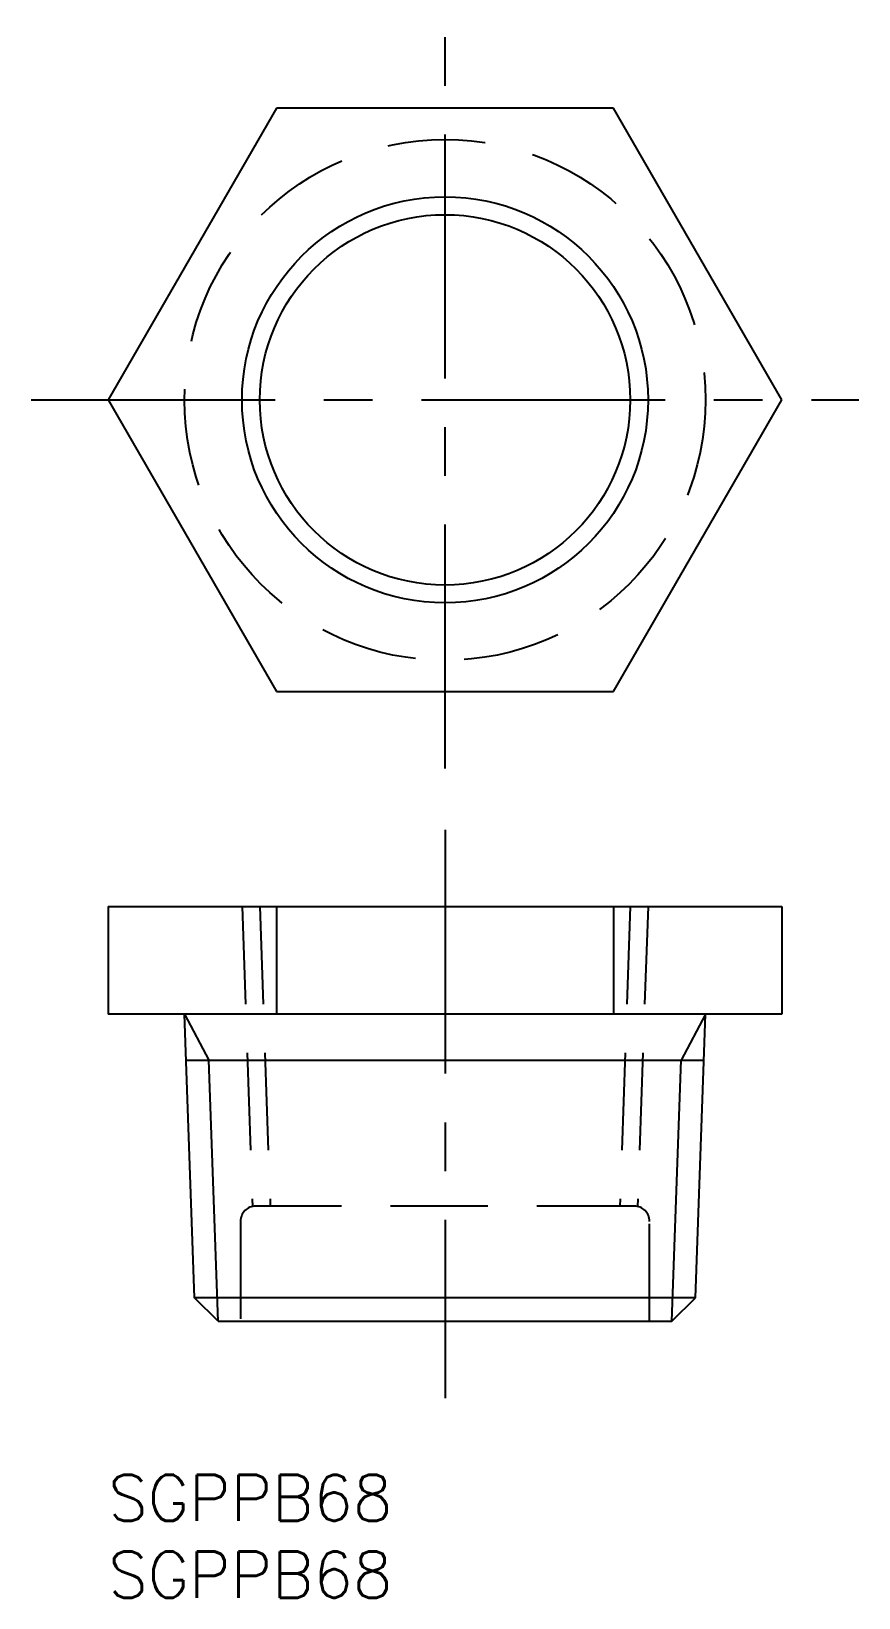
# Model space of a CAD drawing. Extents: x -5 to 49, y -8 to 94.
import ezdxf

# ---------------------------------------------------------------- set-up
doc = ezdxf.new("R2010")
doc.units = 0
doc.header["$LTSCALE"] = 0.5
doc.linetypes.add('CENTER', pattern=[50.8, 31.75, -6.35, 6.35, -6.35])
doc.linetypes.add('DASHED', pattern=[19.05, 12.7, -6.35])
for name, color, linetype in [('MSM_CENTER', 1, 'CENTER'), ('MSM_CONTINUOUS', 7, 'CONTINUOUS'), ('MSM_DASHED', 4, 'DASHED'), ('MSM_NARROW', 5, 'CONTINUOUS'), ('MSM_PART_NUMBER', 7, 'CONTINUOUS')]:
    doc.layers.add(name, color=color, linetype=linetype)
doc.styles.get("Standard").update_dxf_attribs({"font": 'txt.shx', "height": 3, "bigfont": 'bigfont.shx'})

# ---------------------------------------------------------------- blocks, each defined once
blk = doc.blocks.new('*U4')
at = {"layer": 'MSM_PART_NUMBER'}
blk.add_text('SGPPB68', height=3, dxfattribs=at).set_placement((0, -3))
blk = doc.blocks.new('*U5')
at = {"layer": 'MSM_PART_NUMBER'}
blk.add_text('SGPPB68', height=3, dxfattribs=at).set_placement((0, -8))

msp = doc.modelspace()

# ---------------------------------------------------------------- linework, layer by layer
at = {"layer": 'MSM_CENTER'}
for p, q in [((21.94, 46), (21.94, 94)), ((-5, 70), (48.88, 70)), ((21.94, 42), (21.94, 5))]:
    msp.add_line(p, q, dxfattribs=at)
at = {"layer": 'MSM_CONTINUOUS'}
for p, q in [((10.97, 89), (0, 70)), ((32.91, 89), (10.97, 89)), ((43.88, 70), (32.91, 89)), ((0, 70), (10.97, 51)), ((32.91, 51), (43.88, 70)), ((10.97, 51), (32.91, 51)), ((0, 37), (43.88, 37)), ((0, 37), (0, 30)), ((10.97, 37), (10.97, 30)), ((32.91, 37), (32.91, 30)), ((43.88, 37), (43.88, 30)), ((43.88, 30), (0, 30)), ((5.62, 11.53), (4.98, 30)), ((38.25, 11.53), (38.9, 30)), ((5.08, 27), (38.79, 27)), ((38.25, 11.53), (5.62, 11.53)), ((7.16, 10), (5.62, 11.53)), ((36.72, 10), (38.25, 11.53)), ((7.16, 10), (36.72, 10))]:
    msp.add_line(p, q, dxfattribs=at)
msp.add_circle((21.94, 70), 12.06, dxfattribs=at)
at = {"layer": 'MSM_DASHED'}
for p, q in [((8.72, 37), (9.4, 17.48)), ((9.88, 37), (10.56, 17.5)), ((34, 37), (33.32, 17.5)), ((35.16, 37), (34.48, 17.48)), ((34.26, 17.5), (9.62, 17.5)), ((8.62, 16.5), (8.62, 10)), ((35.26, 10), (35.26, 16.5))]:
    msp.add_line(p, q, dxfattribs=at)
msp.add_circle((21.94, 70), 16.96, dxfattribs=at)
for centre, start, end in [((9.62, 16.5), 90, 180), ((34.26, 16.5), 0, 90)]:
    msp.add_arc(centre, 1, start, end, dxfattribs=at)
at = {"layer": 'MSM_NARROW'}
for p, q in [((4.98, 30), (6.56, 27)), ((38.9, 30), (37.32, 27)), ((7.16, 10), (6.56, 27)), ((36.72, 10), (37.32, 27))]:
    msp.add_line(p, q, dxfattribs=at)
msp.add_circle((21.94, 70), 13.22, dxfattribs=at)

# ---------------------------------------------------------------- block references
at = {"layer": 'MSM_CONTINUOUS'}
for name in ['*U4', '*U5']:
    msp.add_blockref(name, (0, 0), dxfattribs=at)

doc.saveas('drawing.dxf')
